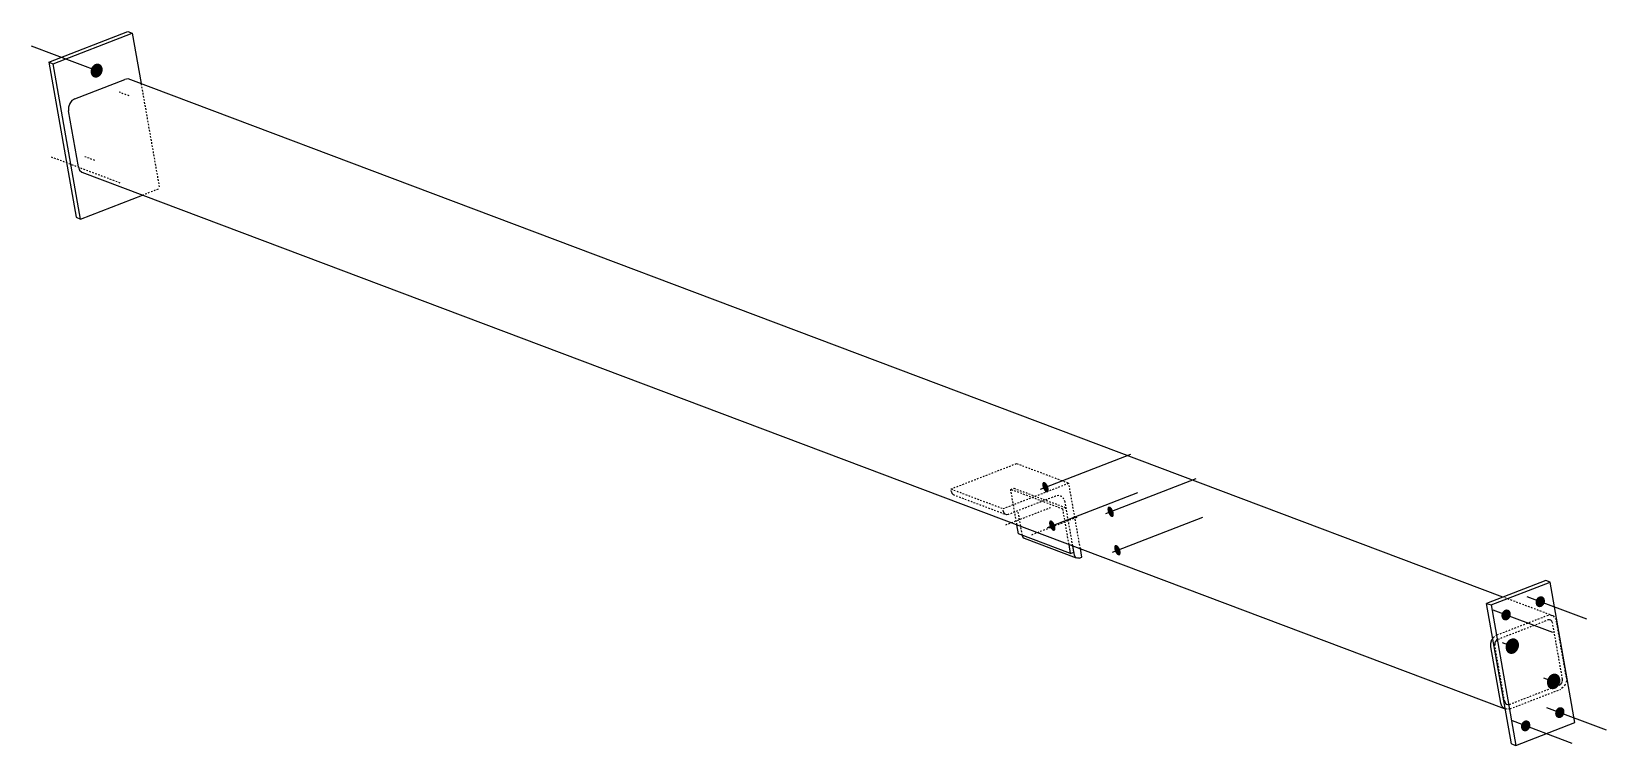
# Model space of a CAD drawing. Header units: millimetres. Extents: x -52 to 38097, y 5 to 918.
# Drawn here: x 30743 to 32715, y 24 to 918 of the extents above; entities that cross this region are included whole.
import ezdxf

# ---------------------------------------------------------------- set-up
doc = ezdxf.new("R2010")
doc.units = ezdxf.units.MM
doc.linetypes.add('DXK_LINE_DOT2', pattern=[3.9198, 1.9599, -1.9599])
doc.layers.add('STÅL', color=7, linetype='Continuous')

msp = doc.modelspace()

# ---------------------------------------------------------------- hatches: boundary and pattern name
at = {"layer": 'STÅL', "linetype": 'Continuous'}
for points in [[(30817.3, 871.5), (30818.1, 873.2), (30819.2, 874.7), (30820.5, 876), (30821.9, 876.9), (30823.5, 877.5), (30825.1, 877.7), (30826.6, 877.6), (30828, 877), (30829.3, 876.1), (30830.3, 874.9), (30831.1, 873.5), (30831.6, 871.8), (30831.7, 870), (30831.5, 868.1), (30831, 866.3), (30830.2, 864.6), (30829.1, 863.1), (30827.8, 861.9), (30826.4, 860.9), (30824.8, 860.3), (30823.3, 860.1), (30821.7, 860.3), (30820.3, 860.8), (30819, 861.7), (30818, 862.9), (30817.2, 864.4), (30816.8, 866.1), (30816.6, 867.9), (30816.8, 869.7)], [(32015.5, 348.7), (32016, 347.3), (32016.3, 345.9), (32016.4, 344.6), (32016.4, 343.4), (32016.2, 342.4), (32015.8, 341.7), (32015.3, 341.1), (32014.7, 340.9), (32013.9, 340.9), (32013.1, 341.2), (32012.3, 341.8), (32011.5, 342.7), (32010.7, 343.8), (32010, 345), (32009.4, 346.3), (32008.9, 347.7), (32008.6, 349.1), (32008.5, 350.4), (32008.5, 351.5), (32008.7, 352.6), (32009.1, 353.3), (32009.6, 353.9), (32010.3, 354.1), (32011, 354.1), (32011.8, 353.7), (32012.6, 353.1), (32013.5, 352.3), (32014.2, 351.2), (32014.9, 350)], [(32097.1, 317.9), (32097.6, 316.6), (32097.9, 315.2), (32098, 313.9), (32098, 312.7), (32097.8, 311.7), (32097.4, 310.9), (32096.9, 310.4), (32096.2, 310.1), (32095.5, 310.2), (32094.7, 310.5), (32093.9, 311.1), (32093, 312), (32092.3, 313), (32091.6, 314.2), (32091, 315.6), (32090.5, 317), (32090.2, 318.3), (32090.1, 319.6), (32090.1, 320.8), (32090.3, 321.8), (32090.7, 322.6), (32091.2, 323.1), (32091.8, 323.4), (32092.6, 323.3), (32093.4, 323), (32094.2, 322.4), (32095, 321.6), (32095.8, 320.5), (32096.5, 319.3)], [(32024, 300.6), (32024.5, 299.2), (32024.8, 297.8), (32024.9, 296.5), (32024.9, 295.3), (32024.7, 294.3), (32024.3, 293.5), (32023.8, 293), (32023.1, 292.8), (32022.4, 292.8), (32021.6, 293.1), (32020.8, 293.7), (32020, 294.6), (32019.2, 295.6), (32018.5, 296.9), (32017.9, 298.2), (32017.4, 299.6), (32017.1, 300.9), (32017, 302.2), (32017, 303.4), (32017.2, 304.4), (32017.6, 305.2), (32018.1, 305.7), (32018.8, 306), (32019.5, 305.9), (32020.3, 305.6), (32021.1, 305), (32021.9, 304.2), (32022.7, 303.1), (32023.4, 301.9)], [(32105.6, 269.8), (32106.1, 268.4), (32106.4, 267.1), (32106.5, 265.8), (32106.5, 264.6), (32106.2, 263.6), (32105.9, 262.8), (32105.4, 262.3), (32104.7, 262), (32104, 262.1), (32103.2, 262.4), (32102.4, 263), (32101.5, 263.8), (32100.8, 264.9), (32100.1, 266.1), (32099.5, 267.5), (32099, 268.8), (32098.7, 270.2), (32098.6, 271.5), (32098.6, 272.7), (32098.8, 273.7), (32099.2, 274.5), (32099.7, 275), (32100.3, 275.3), (32101.1, 275.2), (32101.9, 274.9), (32102.7, 274.3), (32103.5, 273.4), (32104.3, 272.4), (32105, 271.2)], [(32626.7, 206.2), (32627.4, 207.5), (32628.2, 208.7), (32629.2, 209.7), (32630.3, 210.4), (32631.6, 210.9), (32632.8, 211), (32634, 210.9), (32635.1, 210.5), (32636.1, 209.8), (32636.9, 208.9), (32637.5, 207.7), (32637.8, 206.4), (32638, 205), (32637.8, 203.6), (32637.4, 202.2), (32636.8, 200.9), (32635.9, 199.7), (32634.9, 198.7), (32633.8, 198), (32632.6, 197.5), (32631.4, 197.3), (32630.2, 197.5), (32629.1, 197.9), (32628.1, 198.6), (32627.3, 199.5), (32626.7, 200.7), (32626.3, 202), (32626.2, 203.4), (32626.4, 204.8)], [(32583.9, 189.6), (32584.6, 190.9), (32585.4, 192.1), (32586.4, 193.1), (32587.5, 193.8), (32588.7, 194.3), (32590, 194.5), (32591.2, 194.3), (32592.3, 193.9), (32593.3, 193.2), (32594.1, 192.3), (32594.7, 191.1), (32595, 189.8), (32595.1, 188.5), (32595, 187), (32594.6, 185.6), (32594, 184.3), (32593.1, 183.1), (32592.1, 182.1), (32591, 181.4), (32589.8, 180.9), (32588.6, 180.8), (32587.4, 180.9), (32586.3, 181.3), (32585.3, 182), (32584.5, 183), (32583.9, 184.1), (32583.5, 185.4), (32583.4, 186.8), (32583.5, 188.2)], [(32589.4, 151.5), (32590.3, 153.4), (32591.5, 155), (32592.9, 156.4), (32594.6, 157.5), (32596.3, 158.1), (32598, 158.4), (32599.7, 158.2), (32601.3, 157.6), (32602.7, 156.6), (32603.9, 155.3), (32604.7, 153.6), (32605.3, 151.8), (32605.4, 149.8), (32605.2, 147.7), (32604.6, 145.7), (32603.7, 143.9), (32602.6, 142.2), (32601.1, 140.8), (32599.5, 139.7), (32597.8, 139.1), (32596, 138.8), (32594.3, 139), (32592.7, 139.6), (32591.3, 140.6), (32590.2, 141.9), (32589.3, 143.6), (32588.8, 145.4), (32588.6, 147.4), (32588.9, 149.5)], [(32641.2, 107.3), (32642.1, 109.1), (32643.3, 110.8), (32644.7, 112.2), (32646.3, 113.3), (32648, 113.9), (32649.8, 114.2), (32651.5, 114), (32653.1, 113.4), (32654.5, 112.4), (32655.7, 111.1), (32656.5, 109.4), (32657, 107.6), (32657.2, 105.6), (32657, 103.5), (32656.4, 101.5), (32655.5, 99.6), (32654.3, 98), (32652.9, 96.6), (32651.3, 95.5), (32649.6, 94.9), (32647.8, 94.6), (32646.1, 94.8), (32644.5, 95.4), (32643.1, 96.4), (32641.9, 97.7), (32641.1, 99.4), (32640.6, 101.2), (32640.4, 103.2), (32640.6, 105.3)], [(32651.2, 67.4), (32651.9, 68.7), (32652.7, 69.9), (32653.7, 70.9), (32654.8, 71.6), (32656, 72.1), (32657.3, 72.2), (32658.5, 72.1), (32659.6, 71.7), (32660.5, 71), (32661.4, 70.1), (32662, 68.9), (32662.3, 67.6), (32662.4, 66.2), (32662.3, 64.8), (32661.9, 63.4), (32661.3, 62.1), (32660.4, 60.9), (32659.4, 59.9), (32658.3, 59.2), (32657.1, 58.7), (32655.9, 58.5), (32654.7, 58.7), (32653.5, 59.1), (32652.6, 59.8), (32651.8, 60.7), (32651.2, 61.9), (32650.8, 63.2), (32650.7, 64.6), (32650.8, 66)], [(32608.4, 50.8), (32609, 52.1), (32609.9, 53.3), (32610.9, 54.3), (32612, 55), (32613.2, 55.5), (32614.5, 55.7), (32615.6, 55.5), (32616.8, 55.1), (32617.7, 54.4), (32618.6, 53.5), (32619.2, 52.3), (32619.5, 51), (32619.6, 49.6), (32619.5, 48.2), (32619.1, 46.8), (32618.5, 45.5), (32617.6, 44.3), (32616.6, 43.3), (32615.5, 42.6), (32614.3, 42.1), (32613.1, 42), (32611.9, 42.1), (32610.7, 42.5), (32609.8, 43.2), (32608.9, 44.1), (32608.3, 45.3), (32608, 46.6), (32607.9, 48), (32608, 49.4)]]:
    msp.add_hatch(color=96, dxfattribs=at).paths.add_polyline_path(points)

# ---------------------------------------------------------------- linework, layer by layer
at = {"layer": 'STÅL', "color": 2, "linetype": 'Continuous'}
for p, q in [((30764.4, 879.6), (30863.2, 917.9)), ((30769.9, 877.6), (30868.7, 915.8)), ((30863.2, 917.9), (30868.7, 915.8)), ((30868.7, 915.8), (30879.8, 852.6)), ((30764.4, 879.6), (30798.7, 685.3)), ((30764.4, 879.6), (30769.9, 877.6)), ((30804.1, 683.2), (30769.9, 877.6)), ((30797, 833.7), (30859.5, 857.9)), ((30863.5, 858.5), (30859.5, 857.9)), ((30867.1, 857.4), (30863.5, 858.5)), ((32585.4, 210), (30867.1, 857.4)), ((30793.3, 831.4), (30790.6, 827.7)), ((30797, 833.7), (30793.3, 831.4)), ((30790.6, 827.7), (30789, 823.3)), ((30789, 823.3), (30789, 818.7)), ((30801.4, 748.4), (30789, 818.7)), ((30801.4, 748.4), (30802.9, 744.5)), ((30802.9, 744.5), (30805.7, 741.7)), ((30805.7, 741.7), (32586.8, 70.7)), ((30804.1, 683.2), (30881.4, 713.2)), ((30798.7, 685.3), (30804.1, 683.2)), ((31978.7, 289.1), (31976.7, 300.6)), ((32043.9, 264.5), (31978.7, 289.1)), ((31983.4, 287), (31983.4, 287.4)), ((31983.4, 287), (31984.2, 285)), ((31984.2, 285), (31985.6, 283.7)), ((31985.6, 283.7), (32050.8, 259.1)), ((32043.9, 264.5), (32041.9, 276)), ((32043.9, 264.5), (32048.1, 266.1)), ((32048.7, 262.4), (32046.6, 274.2)), ((32048.1, 266.1), (32046.6, 274.2)), ((32049.5, 260.5), (32048.7, 262.4)), ((32050.8, 259.1), (32049.5, 260.5)), ((32052.7, 258.5), (32050.8, 259.1)), ((32054.6, 258.8), (32052.7, 258.5)), ((32054.6, 258.8), (32057.9, 260.1)), ((32057.9, 260.1), (32056.1, 270.7)), ((32639, 230.8), (32564.9, 202.1)), ((32570.4, 200.1), (32644.5, 228.8)), ((32644.5, 228.8), (32639, 230.8)), ((32675.5, 52.9), (32644.5, 228.8)), ((32564.9, 202.1), (32570.4, 200.1)), ((32595.9, 26.3), (32564.9, 202.1)), ((32570.4, 200.1), (32601.4, 24.2)), ((32572.7, 158.1), (32571.6, 156.8)), ((32570.1, 152.3), (32571.6, 156.8)), ((32570.1, 147.8), (32570.1, 152.3)), ((32582.5, 77.4), (32570.1, 147.8)), ((32584, 73.5), (32582.5, 77.4)), ((32586.8, 70.7), (32584, 73.5)), ((32588.2, 70.3), (32586.8, 70.7)), ((32601.4, 24.2), (32675.5, 52.9)), ((32595.9, 26.3), (32601.4, 24.2))]:
    msp.add_line(p, q, dxfattribs=at)
at = {"layer": 'STÅL', "color": 96, "linetype": 'Continuous'}
for p, q in [((30829.2, 867), (30742.6, 899.7)), ((32006.3, 345.1), (32119.5, 388.9)), ((32087.9, 314.4), (32201.1, 358.2)), ((32014.8, 297), (32128, 340.8)), ((32096.4, 266.2), (32209.5, 310.1)), ((32690.5, 182.2), (32615.8, 210.3)), ((32647.7, 165.6), (32573, 193.8)), ((32584.5, 153.3), (32597, 148.6)), ((32636.3, 109.1), (32648.8, 104.4)), ((32715, 43.4), (32640.2, 71.5)), ((32672.2, 26.8), (32597.4, 55))]:
    msp.add_line(p, q, dxfattribs=at)
at = {"layer": 'STÅL', "color": 7, "linetype": 'DXK_LINE_DOT2'}
for p, q in [((30879.8, 852.6), (30902.9, 721.5)), ((30881.4, 713.2), (30902.9, 721.5)), ((31894, 345.3), (31976.3, 377.2)), ((31976.3, 377.2), (32041.6, 352.6)), ((31894.7, 341.6), (31894, 345.3)), ((31894, 345.3), (31959.3, 320.7)), ((31894.7, 341.6), (31895.4, 339.6)), ((31895.4, 339.6), (31896.8, 338.2)), ((31896.8, 338.2), (31962.1, 313.7)), ((31959.3, 320.7), (32041.6, 352.6)), ((32025.1, 336.3), (31965.9, 313.4)), ((31968.9, 344.7), (31973, 346.2)), ((31976.7, 300.6), (31968.9, 344.7)), ((32034.2, 320.1), (31968.9, 344.7)), ((31973, 346.2), (32038.3, 321.7)), ((32029.1, 337), (32025.1, 336.3)), ((32032.7, 335.8), (32029.1, 337)), ((32035.5, 333), (32032.7, 335.8)), ((32056.1, 270.7), (32041.6, 352.6)), ((31959.9, 317), (31959.3, 320.7)), ((31960.7, 315.1), (31959.9, 317)), ((31983.4, 287.4), (31978, 318.1)), ((32038.3, 321.7), (32034.2, 320.1)), ((32041.9, 276), (32034.2, 320.1)), ((32037, 329.1), (32035.5, 333)), ((32046.6, 274.2), (32037, 329.1)), ((32046.6, 274.2), (32038.3, 321.7)), ((31962.1, 313.7), (31960.7, 315.1)), ((31963.9, 313.1), (31962.1, 313.7)), ((31965.9, 313.4), (31963.9, 313.1)), ((32648.2, 186.4), (32585.4, 210)), ((32578, 162.7), (32640.6, 186.9)), ((32579, 157.2), (32641.6, 181.4)), ((32640.6, 186.9), (32644.5, 187.6)), ((32643.5, 181.7), (32641.6, 181.4)), ((32645.4, 181.1), (32643.5, 181.7)), ((32644.5, 187.6), (32648.2, 186.4)), ((32646.7, 179.7), (32645.4, 181.1)), ((32647.5, 177.7), (32646.7, 179.7)), ((32659.9, 107.4), (32647.5, 177.7)), ((32648.2, 186.4), (32650.9, 183.6)), ((32650.9, 183.6), (32652.4, 179.7)), ((32664.8, 109.3), (32652.4, 179.7)), ((32574.4, 160.4), (32572.7, 158.1)), ((32578, 162.7), (32574.4, 160.4)), ((32575.8, 154.2), (32575.1, 152)), ((32575.1, 152), (32575.1, 149.7)), ((32587.5, 79.4), (32575.1, 149.7)), ((32577.2, 156), (32575.8, 154.2)), ((32579, 157.2), (32577.2, 156)), ((32593.4, 75.7), (32655.9, 99.9)), ((32655.9, 99.9), (32657.8, 101.1)), ((32657.8, 101.1), (32659.1, 102.9)), ((32659.1, 102.9), (32659.9, 105.1)), ((32659.9, 105.1), (32659.9, 107.4)), ((32663.3, 100.4), (32660.5, 96.7)), ((32664.8, 104.8), (32663.3, 100.4)), ((32664.8, 109.3), (32664.8, 104.8)), ((32587.5, 79.4), (32588.2, 77.4)), ((32594.4, 70.2), (32656.9, 94.4)), ((32660.5, 96.7), (32656.9, 94.4)), ((32588.2, 77.4), (32589.6, 76)), ((32590.4, 69.5), (32588.2, 70.3)), ((32589.6, 76), (32591.4, 75.4)), ((32594.4, 70.2), (32590.4, 69.5)), ((32591.4, 75.4), (32592.3, 75.6)), ((32592.3, 75.6), (32593.4, 75.7))]:
    msp.add_line(p, q, dxfattribs=at)
at = {"layer": 'STÅL', "color": 96, "linetype": 'DXK_LINE_DOT2'}
for p, q in [((30864.9, 837.3), (30852.4, 842)), ((30853.7, 728.2), (30767.1, 760.8)), ((30822, 756.4), (30809.5, 761.1)), ((32018.9, 321.9), (31961.3, 299.6)), ((32051.5, 309.6), (31993.9, 287.3))]:
    msp.add_line(p, q, dxfattribs=at)

doc.saveas('drawing.dxf')
